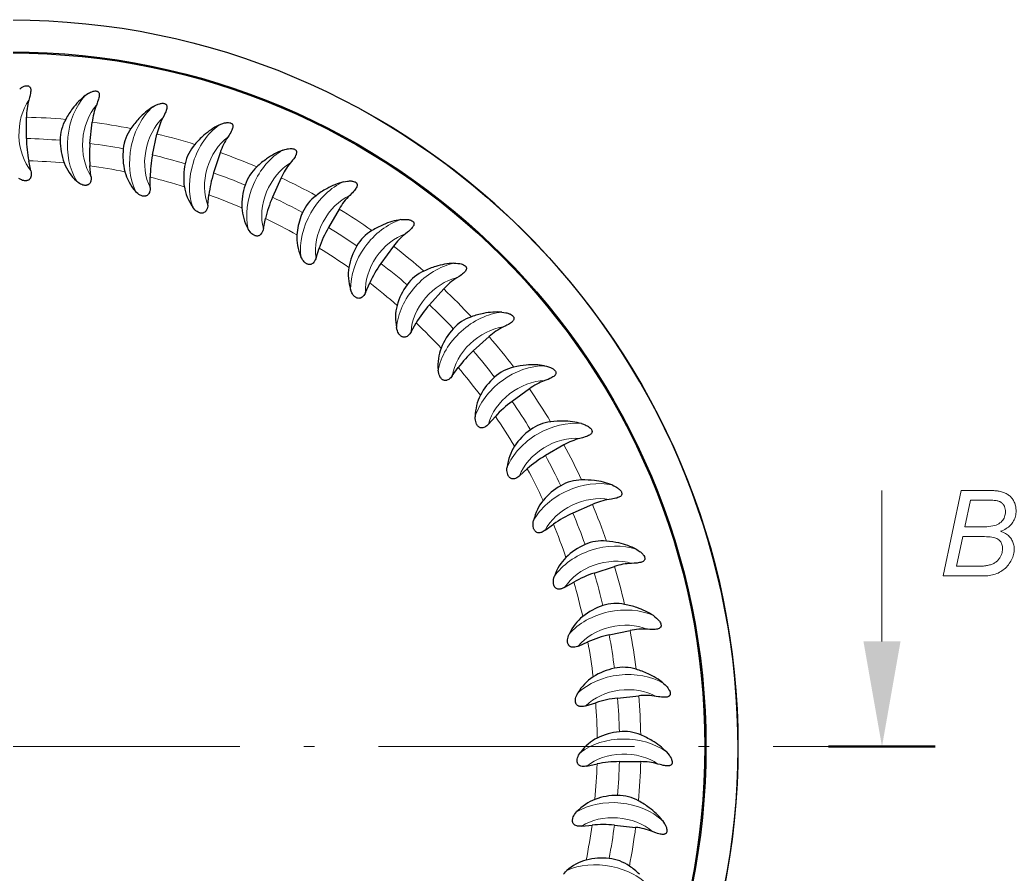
# Model space of a CAD drawing. Extents: x 0 to 297, y 0 to 543.
# Drawn here: x 154.74 to 201.42, y 502.88 to 542.91 of the extents above; entities that cross this region are included whole.
import ezdxf

# ---------------------------------------------------------------- set-up
doc = ezdxf.new("R2010")
doc.units = 0
doc.linetypes.add('DASHDOT', pattern=[18.5, 12, -3, 0.5, -3])

msp = doc.modelspace()

# ---------------------------------------------------------------- linework, layer by layer
at = {"color": 7, "lineweight": 30, "ltscale": 0.025008}
for p, q in [((155.045, 537.351), (155.045, 538.351)), ((160.954, 536.581), (161.161, 537.56)), ((164.124, 536.689), (163.815, 535.738)), ((182.354, 514.092), (183.332, 514.3)), ((182.747, 511.135), (183.742, 511.239)), ((182.599, 505.178), (183.594, 505.074))]:
    msp.add_line(p, q, dxfattribs=at)
at = {"color": 7, "lineweight": 30, "ltscale": 0.025007}
for p, q in [((158.02, 537.121), (158.124, 538.116)), ((166.979, 535.514), (166.573, 534.6)), ((169.696, 534.047), (169.196, 533.18)), ((172.245, 532.303), (171.657, 531.494)), ((174.597, 530.303), (173.928, 529.56)), ((176.728, 528.068), (175.984, 527.399)), ((178.613, 525.622), (177.804, 525.034)), ((180.232, 522.993), (179.366, 522.493)), ((181.568, 520.209), (180.654, 519.802)), ((181.653, 516.991), (182.605, 517.301)), ((182.829, 508.153), (183.83, 508.153))]:
    msp.add_line(p, q, dxfattribs=at)
at = {"color": 7, "lineweight": 30, "ltscale": 0.012059}
for p, q in [((155.254, 535.834), (155.155, 536.306)), ((158.068, 535.591), (158.019, 536.071)), ((160.842, 535.055), (160.844, 535.537)), ((168.618, 531.763), (168.769, 532.221)), ((170.934, 530.144), (171.132, 530.585)), ((174.997, 526.229), (175.282, 526.618)), ((176.699, 523.974), (177.023, 524.332)), ((178.157, 521.554), (178.516, 521.876)), ((179.353, 518.995), (179.744, 519.277)), ((180.914, 513.572), (181.355, 513.767)), ((181.261, 510.769), (181.72, 510.916)), ((181.313, 507.944), (181.785, 508.043))]:
    msp.add_line(p, q, dxfattribs=at)
at = {"color": 7, "lineweight": 30, "ltscale": 0.012057}
msp.add_line((163.545, 534.231), (163.596, 534.711), dxfattribs=at)
at = {"color": 7, "lineweight": 30, "ltscale": 0.012058}
for p, q in [((166.146, 533.13), (166.248, 533.601)), ((180.276, 516.325), (180.694, 516.564)), ((181.069, 505.129), (181.549, 505.178))]:
    msp.add_line(p, q, dxfattribs=at)
at = {"color": 7, "lineweight": 30, "ltscale": 0.01206}
msp.add_line((173.068, 528.293), (173.311, 528.71), dxfattribs=at)
at = {"color": 7, "lineweight": 13, "ltscale": 0.1769}
msp.add_line((195.138, 513.784), (195.138, 520.86), dxfattribs=at)
msp.add_line((195.138, 513.784), (195.138, 520.86), dxfattribs=at)
at = {"color": 7, "linetype": 'DASHDOT', "lineweight": 13}
msp.add_line((116.038, 508.86), (192.638, 508.86), dxfattribs=at)
msp.add_line((116.038, 508.86), (192.638, 508.86), dxfattribs=at)
at = {"color": 7, "lineweight": 50, "ltscale": 0.125}
msp.add_line((197.638, 508.86), (192.638, 508.86), dxfattribs=at)
msp.add_line((197.638, 508.86), (192.638, 508.86), dxfattribs=at)
at = {"color": 7, "lineweight": 30}
for points in [[(154.734, 539.685), (154.773, 539.712), (154.813, 539.738), (154.875, 539.772), (154.907, 539.787), (154.94, 539.801), (154.986, 539.816), (155.033, 539.825), (155.065, 539.828), (155.097, 539.827), (155.131, 539.82), (155.147, 539.814), (155.163, 539.806), (155.176, 539.797), (155.189, 539.786), (155.207, 539.765), (155.221, 539.74), (155.229, 539.72), (155.235, 539.7), (155.242, 539.659), (155.245, 539.617), (155.244, 539.575), (155.239, 539.518), (155.23, 539.462), (155.219, 539.406), (155.2, 539.323), (155.186, 539.267), (155.156, 539.157)], [(157.798, 539.368), (157.875, 539.424), (157.954, 539.475), (157.995, 539.498), (158.038, 539.519), (158.103, 539.547), (158.137, 539.559), (158.171, 539.568), (158.218, 539.578), (158.266, 539.583), (158.298, 539.582), (158.33, 539.578), (158.363, 539.567), (158.379, 539.56), (158.393, 539.551), (158.406, 539.54), (158.417, 539.528), (158.433, 539.504), (158.444, 539.478), (158.45, 539.458), (158.454, 539.438), (158.457, 539.396), (158.455, 539.354), (158.449, 539.312), (158.438, 539.256), (158.424, 539.202), (158.408, 539.147), (158.38, 539.066), (158.36, 539.012), (158.319, 538.905)], [(160.968, 538.839), (161.05, 538.887), (161.134, 538.929), (161.178, 538.947), (161.222, 538.964), (161.29, 538.985), (161.325, 538.993), (161.36, 539), (161.408, 539.004), (161.456, 539.004), (161.488, 539), (161.519, 538.992), (161.551, 538.979), (161.566, 538.969), (161.579, 538.959), (161.59, 538.947), (161.6, 538.934), (161.614, 538.909), (161.622, 538.882), (161.626, 538.861), (161.628, 538.84), (161.626, 538.798), (161.62, 538.756), (161.61, 538.715), (161.593, 538.661), (161.573, 538.608), (161.551, 538.555), (161.515, 538.478), (161.49, 538.427), (161.437, 538.325)], [(164.066, 537.982), (164.152, 538.021), (164.24, 538.054), (164.285, 538.068), (164.331, 538.08), (164.401, 538.093), (164.437, 538.098), (164.472, 538.1), (164.52, 538.1), (164.568, 538.095), (164.599, 538.088), (164.629, 538.077), (164.66, 538.06), (164.673, 538.049), (164.685, 538.037), (164.696, 538.024), (164.704, 538.01), (164.715, 537.983), (164.721, 537.956), (164.722, 537.935), (164.721, 537.914), (164.715, 537.872), (164.705, 537.831), (164.691, 537.791), (164.669, 537.74), (164.643, 537.689), (164.616, 537.639), (164.572, 537.565), (164.541, 537.517), (164.478, 537.421)], [(167.057, 536.806), (167.146, 536.835), (167.238, 536.859), (167.284, 536.868), (167.331, 536.875), (167.402, 536.881), (167.438, 536.882), (167.473, 536.881), (167.521, 536.876), (167.568, 536.865), (167.598, 536.855), (167.627, 536.841), (167.655, 536.821), (167.668, 536.809), (167.678, 536.796), (167.687, 536.781), (167.694, 536.767), (167.702, 536.739), (167.705, 536.711), (167.704, 536.69), (167.701, 536.669), (167.691, 536.628), (167.676, 536.589), (167.658, 536.551), (167.631, 536.502), (167.6, 536.454), (167.568, 536.407), (167.516, 536.338), (167.481, 536.293), (167.408, 536.205)], [(155.254, 535.834), (155.263, 535.782), (155.27, 535.725), (155.272, 535.664), (155.271, 535.633), (155.267, 535.604), (155.256, 535.553), (155.241, 535.513), (155.229, 535.491), (155.217, 535.472), (155.191, 535.443), (155.166, 535.422), (155.142, 535.406), (155.117, 535.394), (155.092, 535.385), (155.067, 535.379), (155.042, 535.375), (155.014, 535.372), (154.985, 535.372), (154.954, 535.375), (154.924, 535.379), (154.865, 535.393), (154.806, 535.414), (154.748, 535.441), (154.681, 535.479)], [(158.068, 535.591), (158.072, 535.538), (158.073, 535.48), (158.069, 535.42), (158.064, 535.389), (158.058, 535.36), (158.041, 535.311), (158.022, 535.273), (158.008, 535.252), (157.994, 535.235), (157.965, 535.208), (157.938, 535.19), (157.912, 535.176), (157.886, 535.167), (157.861, 535.161), (157.835, 535.157), (157.81, 535.156), (157.781, 535.156), (157.753, 535.159), (157.723, 535.165), (157.692, 535.172), (157.635, 535.193), (157.579, 535.219), (157.524, 535.252), (157.461, 535.298), (157.4, 535.351)], [(160.842, 535.055), (160.841, 535.001), (160.835, 534.944), (160.825, 534.884), (160.817, 534.854), (160.807, 534.826), (160.786, 534.779), (160.763, 534.743), (160.747, 534.724), (160.731, 534.708), (160.7, 534.684), (160.671, 534.669), (160.643, 534.659), (160.617, 534.652), (160.591, 534.649), (160.565, 534.648), (160.539, 534.649), (160.511, 534.652), (160.483, 534.658), (160.454, 534.667), (160.424, 534.678), (160.37, 534.704), (160.317, 534.736), (160.265, 534.775), (160.208, 534.826), (160.152, 534.886)], [(169.908, 535.323), (170, 535.343), (170.094, 535.357), (170.141, 535.361), (170.188, 535.363), (170.259, 535.362), (170.295, 535.359), (170.33, 535.354), (170.377, 535.344), (170.423, 535.329), (170.452, 535.316), (170.479, 535.299), (170.505, 535.276), (170.516, 535.262), (170.525, 535.248), (170.533, 535.233), (170.538, 535.218), (170.543, 535.19), (170.543, 535.161), (170.54, 535.14), (170.535, 535.12), (170.521, 535.081), (170.502, 535.043), (170.48, 535.007), (170.447, 534.961), (170.412, 534.916), (170.375, 534.873), (170.316, 534.81), (170.277, 534.769), (170.195, 534.689)], [(163.545, 534.231), (163.537, 534.178), (163.526, 534.122), (163.51, 534.064), (163.499, 534.035), (163.486, 534.007), (163.46, 533.963), (163.433, 533.93), (163.415, 533.912), (163.398, 533.898), (163.364, 533.878), (163.334, 533.866), (163.305, 533.858), (163.278, 533.855), (163.252, 533.854), (163.226, 533.855), (163.201, 533.859), (163.173, 533.866), (163.146, 533.875), (163.118, 533.886), (163.09, 533.9), (163.038, 533.932), (162.989, 533.969), (162.942, 534.013), (162.89, 534.071), (162.84, 534.135)], [(172.589, 533.551), (172.683, 533.561), (172.777, 533.565), (172.824, 533.564), (172.872, 533.562), (172.942, 533.553), (172.978, 533.546), (173.012, 533.538), (173.058, 533.523), (173.102, 533.503), (173.129, 533.486), (173.154, 533.467), (173.178, 533.441), (173.187, 533.427), (173.195, 533.411), (173.201, 533.396), (173.205, 533.38), (173.207, 533.351), (173.204, 533.323), (173.198, 533.303), (173.191, 533.283), (173.173, 533.245), (173.15, 533.21), (173.124, 533.176), (173.087, 533.134), (173.048, 533.094), (173.006, 533.054), (172.941, 532.998), (172.898, 532.961), (172.808, 532.89)], [(166.146, 533.13), (166.134, 533.078), (166.117, 533.023), (166.094, 532.967), (166.08, 532.939), (166.065, 532.914), (166.034, 532.872), (166.004, 532.842), (165.984, 532.826), (165.965, 532.814), (165.93, 532.797), (165.899, 532.788), (165.869, 532.784), (165.842, 532.783), (165.816, 532.785), (165.79, 532.789), (165.766, 532.796), (165.739, 532.805), (165.713, 532.817), (165.686, 532.832), (165.659, 532.848), (165.611, 532.885), (165.566, 532.928), (165.524, 532.976), (165.478, 533.039), (165.436, 533.108)], [(168.618, 531.763), (168.6, 531.712), (168.578, 531.66), (168.549, 531.606), (168.533, 531.58), (168.515, 531.556), (168.48, 531.518), (168.447, 531.491), (168.425, 531.478), (168.405, 531.468), (168.368, 531.455), (168.336, 531.449), (168.307, 531.448), (168.28, 531.45), (168.254, 531.454), (168.229, 531.461), (168.205, 531.47), (168.179, 531.483), (168.155, 531.497), (168.129, 531.514), (168.105, 531.533), (168.061, 531.575), (168.021, 531.622), (167.983, 531.675), (167.945, 531.742), (167.91, 531.815)], [(175.07, 531.508), (175.164, 531.508), (175.259, 531.502), (175.305, 531.497), (175.352, 531.489), (175.422, 531.473), (175.456, 531.463), (175.49, 531.451), (175.533, 531.431), (175.575, 531.407), (175.6, 531.387), (175.623, 531.365), (175.644, 531.337), (175.652, 531.322), (175.658, 531.306), (175.662, 531.29), (175.664, 531.273), (175.663, 531.245), (175.657, 531.217), (175.65, 531.198), (175.641, 531.179), (175.619, 531.143), (175.592, 531.11), (175.563, 531.079), (175.522, 531.041), (175.478, 531.005), (175.433, 530.971), (175.363, 530.921), (175.315, 530.889), (175.219, 530.827)], [(170.934, 530.144), (170.911, 530.096), (170.883, 530.046), (170.849, 529.996), (170.83, 529.972), (170.809, 529.95), (170.771, 529.916), (170.735, 529.892), (170.712, 529.881), (170.691, 529.873), (170.653, 529.864), (170.621, 529.862), (170.592, 529.864), (170.565, 529.869), (170.539, 529.876), (170.515, 529.885), (170.493, 529.897), (170.468, 529.912), (170.445, 529.928), (170.422, 529.948), (170.399, 529.97), (170.36, 530.016), (170.325, 530.067), (170.294, 530.123), (170.262, 530.194), (170.235, 530.271)], [(177.324, 529.217), (177.418, 529.207), (177.511, 529.191), (177.557, 529.181), (177.602, 529.168), (177.67, 529.145), (177.703, 529.131), (177.735, 529.116), (177.777, 529.092), (177.815, 529.063), (177.839, 529.041), (177.859, 529.017), (177.877, 528.987), (177.883, 528.971), (177.888, 528.954), (177.89, 528.938), (177.891, 528.922), (177.887, 528.893), (177.878, 528.866), (177.868, 528.847), (177.857, 528.83), (177.831, 528.797), (177.802, 528.767), (177.77, 528.739), (177.725, 528.705), (177.677, 528.674), (177.628, 528.644), (177.554, 528.603), (177.503, 528.576), (177.401, 528.524)], [(173.068, 528.293), (173.04, 528.248), (173.007, 528.201), (172.968, 528.155), (172.946, 528.133), (172.924, 528.113), (172.882, 528.083), (172.844, 528.063), (172.82, 528.054), (172.798, 528.049), (172.76, 528.044), (172.727, 528.045), (172.698, 528.05), (172.672, 528.057), (172.647, 528.067), (172.625, 528.079), (172.603, 528.093), (172.581, 528.11), (172.559, 528.129), (172.538, 528.152), (172.518, 528.176), (172.484, 528.225), (172.454, 528.28), (172.429, 528.339), (172.405, 528.413), (172.386, 528.492)], [(179.326, 526.702), (179.418, 526.683), (179.509, 526.658), (179.554, 526.643), (179.598, 526.625), (179.662, 526.595), (179.694, 526.578), (179.724, 526.559), (179.763, 526.531), (179.798, 526.498), (179.819, 526.474), (179.837, 526.448), (179.852, 526.416), (179.856, 526.399), (179.859, 526.383), (179.86, 526.366), (179.859, 526.35), (179.852, 526.322), (179.84, 526.296), (179.829, 526.278), (179.816, 526.262), (179.787, 526.232), (179.754, 526.205), (179.719, 526.181), (179.671, 526.152), (179.621, 526.126), (179.569, 526.102), (179.49, 526.068), (179.437, 526.047), (179.33, 526.006)], [(174.997, 526.229), (174.964, 526.187), (174.926, 526.143), (174.883, 526.101), (174.859, 526.082), (174.834, 526.064), (174.79, 526.039), (174.75, 526.024), (174.725, 526.017), (174.703, 526.014), (174.664, 526.013), (174.632, 526.018), (174.603, 526.025), (174.578, 526.036), (174.555, 526.048), (174.533, 526.063), (174.513, 526.079), (174.493, 526.098), (174.474, 526.119), (174.455, 526.144), (174.438, 526.169), (174.409, 526.223), (174.385, 526.28), (174.366, 526.341), (174.35, 526.417), (174.339, 526.498)], [(176.699, 523.974), (176.662, 523.936), (176.62, 523.897), (176.573, 523.859), (176.547, 523.843), (176.521, 523.828), (176.473, 523.807), (176.432, 523.796), (176.407, 523.792), (176.385, 523.791), (176.346, 523.795), (176.314, 523.802), (176.287, 523.813), (176.262, 523.826), (176.241, 523.841), (176.221, 523.857), (176.203, 523.875), (176.184, 523.897), (176.168, 523.92), (176.151, 523.946), (176.137, 523.974), (176.114, 524.03), (176.096, 524.089), (176.083, 524.152), (176.075, 524.229), (176.073, 524.311)], [(181.054, 523.993), (181.144, 523.964), (181.232, 523.929), (181.274, 523.909), (181.316, 523.888), (181.378, 523.851), (181.407, 523.831), (181.435, 523.809), (181.471, 523.776), (181.503, 523.741), (181.521, 523.714), (181.536, 523.686), (181.547, 523.653), (181.55, 523.636), (181.551, 523.619), (181.55, 523.602), (181.547, 523.586), (181.537, 523.559), (181.523, 523.535), (181.51, 523.518), (181.495, 523.503), (181.463, 523.476), (181.428, 523.453), (181.391, 523.433), (181.34, 523.409), (181.287, 523.389), (181.233, 523.37), (181.151, 523.345), (181.096, 523.329), (180.985, 523.3)], [(178.157, 521.554), (178.116, 521.52), (178.07, 521.485), (178.019, 521.453), (177.991, 521.439), (177.964, 521.427), (177.914, 521.412), (177.872, 521.405), (177.847, 521.404), (177.825, 521.405), (177.786, 521.412), (177.756, 521.423), (177.729, 521.437), (177.707, 521.452), (177.687, 521.469), (177.669, 521.488), (177.653, 521.508), (177.636, 521.531), (177.622, 521.556), (177.609, 521.583), (177.597, 521.612), (177.58, 521.67), (177.569, 521.731), (177.563, 521.795), (177.563, 521.873), (177.569, 521.954)], [(182.489, 521.117), (182.576, 521.079), (182.659, 521.036), (182.7, 521.011), (182.74, 520.985), (182.797, 520.943), (182.824, 520.919), (182.849, 520.894), (182.881, 520.859), (182.909, 520.82), (182.925, 520.792), (182.937, 520.762), (182.944, 520.728), (182.946, 520.711), (182.945, 520.694), (182.942, 520.677), (182.937, 520.662), (182.925, 520.636), (182.908, 520.613), (182.893, 520.598), (182.877, 520.584), (182.842, 520.561), (182.805, 520.542), (182.766, 520.525), (182.713, 520.507), (182.658, 520.492), (182.602, 520.479), (182.518, 520.462), (182.462, 520.453), (182.349, 520.435)], [(179.353, 518.995), (179.309, 518.965), (179.26, 518.935), (179.205, 518.909), (179.177, 518.898), (179.148, 518.889), (179.097, 518.878), (179.054, 518.876), (179.029, 518.878), (179.007, 518.881), (178.97, 518.893), (178.941, 518.907), (178.916, 518.923), (178.895, 518.941), (178.877, 518.96), (178.861, 518.98), (178.847, 519.001), (178.833, 519.026), (178.822, 519.052), (178.811, 519.081), (178.803, 519.111), (178.792, 519.171), (178.787, 519.233), (178.788, 519.297), (178.796, 519.374), (178.811, 519.454)], [(183.617, 518.108), (183.698, 518.061), (183.777, 518.008), (183.815, 517.98), (183.851, 517.95), (183.904, 517.902), (183.928, 517.876), (183.951, 517.848), (183.979, 517.809), (184.003, 517.768), (184.016, 517.738), (184.024, 517.707), (184.028, 517.673), (184.028, 517.655), (184.025, 517.639), (184.021, 517.623), (184.014, 517.607), (183.999, 517.583), (183.98, 517.562), (183.964, 517.549), (183.946, 517.537), (183.909, 517.517), (183.87, 517.502), (183.83, 517.49), (183.775, 517.478), (183.719, 517.468), (183.662, 517.461), (183.577, 517.453), (183.52, 517.45), (183.405, 517.444)], [(180.276, 516.325), (180.229, 516.299), (180.176, 516.275), (180.12, 516.255), (180.09, 516.246), (180.06, 516.24), (180.009, 516.235), (179.966, 516.238), (179.941, 516.242), (179.92, 516.248), (179.884, 516.263), (179.856, 516.28), (179.833, 516.299), (179.814, 516.319), (179.798, 516.339), (179.785, 516.361), (179.773, 516.384), (179.762, 516.41), (179.753, 516.437), (179.746, 516.467), (179.74, 516.498), (179.736, 516.558), (179.737, 516.62), (179.745, 516.684), (179.761, 516.76), (179.784, 516.838)], [(184.423, 514.996), (184.499, 514.941), (184.572, 514.881), (184.607, 514.849), (184.64, 514.815), (184.687, 514.762), (184.708, 514.733), (184.729, 514.704), (184.752, 514.662), (184.772, 514.618), (184.781, 514.587), (184.786, 514.556), (184.787, 514.521), (184.784, 514.504), (184.78, 514.487), (184.774, 514.472), (184.766, 514.458), (184.748, 514.435), (184.727, 514.416), (184.71, 514.405), (184.691, 514.395), (184.652, 514.379), (184.612, 514.368), (184.57, 514.36), (184.514, 514.353), (184.458, 514.35), (184.4, 514.349), (184.315, 514.35), (184.258, 514.352), (184.143, 514.359)], [(180.914, 513.572), (180.864, 513.552), (180.81, 513.534), (180.751, 513.519), (180.721, 513.514), (180.691, 513.511), (180.639, 513.512), (180.597, 513.518), (180.573, 513.525), (180.552, 513.533), (180.518, 513.552), (180.492, 513.572), (180.471, 513.593), (180.454, 513.615), (180.441, 513.637), (180.429, 513.66), (180.42, 513.684), (180.412, 513.711), (180.406, 513.739), (180.402, 513.77), (180.4, 513.801), (180.401, 513.861), (180.409, 513.923), (180.424, 513.985), (180.447, 514.059), (180.479, 514.134)], [(184.899, 511.818), (184.97, 511.755), (185.036, 511.688), (185.067, 511.652), (185.096, 511.615), (185.137, 511.557), (185.156, 511.526), (185.173, 511.495), (185.192, 511.451), (185.207, 511.405), (185.213, 511.374), (185.215, 511.342), (185.212, 511.307), (185.208, 511.29), (185.202, 511.275), (185.194, 511.26), (185.184, 511.246), (185.165, 511.226), (185.142, 511.209), (185.123, 511.199), (185.104, 511.191), (185.063, 511.18), (185.021, 511.173), (184.979, 511.17), (184.923, 511.169), (184.867, 511.171), (184.809, 511.176), (184.725, 511.186), (184.668, 511.195), (184.555, 511.213)], [(181.261, 510.769), (181.21, 510.754), (181.154, 510.741), (181.094, 510.733), (181.063, 510.731), (181.033, 510.731), (180.982, 510.737), (180.94, 510.748), (180.917, 510.757), (180.897, 510.768), (180.865, 510.79), (180.841, 510.812), (180.823, 510.836), (180.808, 510.859), (180.797, 510.882), (180.788, 510.907), (180.781, 510.931), (180.776, 510.959), (180.773, 510.987), (180.772, 511.018), (180.773, 511.049), (180.781, 511.109), (180.796, 511.17), (180.816, 511.231), (180.848, 511.302), (180.887, 511.373)], [(181.313, 507.944), (181.26, 507.935), (181.203, 507.928), (181.143, 507.926), (181.112, 507.927), (181.082, 507.931), (181.032, 507.942), (180.992, 507.957), (180.969, 507.969), (180.951, 507.981), (180.921, 508.007), (180.9, 508.031), (180.884, 508.056), (180.872, 508.081), (180.864, 508.106), (180.857, 508.131), (180.853, 508.156), (180.851, 508.184), (180.851, 508.213), (180.853, 508.243), (180.857, 508.274), (180.872, 508.333), (180.892, 508.392), (180.919, 508.45), (180.958, 508.517), (181.004, 508.584)], [(185.041, 508.607), (185.105, 508.538), (185.163, 508.464), (185.191, 508.425), (185.216, 508.385), (185.251, 508.323), (185.266, 508.291), (185.279, 508.257), (185.294, 508.212), (185.304, 508.165), (185.307, 508.133), (185.305, 508.101), (185.298, 508.067), (185.293, 508.05), (185.285, 508.035), (185.276, 508.021), (185.265, 508.009), (185.243, 507.991), (185.218, 507.977), (185.199, 507.969), (185.179, 507.963), (185.137, 507.956), (185.095, 507.953), (185.053, 507.954), (184.997, 507.959), (184.941, 507.968), (184.885, 507.978), (184.801, 507.997), (184.746, 508.012), (184.635, 508.042)], [(181.069, 505.129), (181.016, 505.126), (180.959, 505.125), (180.898, 505.129), (180.868, 505.134), (180.838, 505.14), (180.79, 505.157), (180.751, 505.176), (180.73, 505.19), (180.713, 505.204), (180.686, 505.233), (180.668, 505.259), (180.655, 505.286), (180.646, 505.312), (180.639, 505.337), (180.636, 505.363), (180.634, 505.388), (180.635, 505.417), (180.638, 505.445), (180.643, 505.475), (180.651, 505.505), (180.671, 505.562), (180.698, 505.618), (180.731, 505.674), (180.776, 505.737), (180.829, 505.798)], [(184.847, 505.399), (184.902, 505.323), (184.953, 505.244), (184.976, 505.202), (184.997, 505.16), (185.025, 505.095), (185.037, 505.061), (185.047, 505.026), (185.057, 504.979), (185.062, 504.932), (185.061, 504.9), (185.056, 504.868), (185.046, 504.835), (185.038, 504.819), (185.029, 504.805), (185.019, 504.792), (185.007, 504.781), (184.983, 504.765), (184.957, 504.754), (184.937, 504.748), (184.916, 504.744), (184.874, 504.741), (184.832, 504.743), (184.79, 504.749), (184.735, 504.76), (184.68, 504.774), (184.625, 504.79), (184.544, 504.818), (184.491, 504.838), (184.384, 504.879)], [(180.215, 502.881), (180.253, 502.932), (180.305, 502.99), (180.364, 503.046)]]:
    msp.add_lwpolyline(points, dxfattribs=at)
at = {"color": 7, "lineweight": 13}
for points in [[(198.006, 516.86), (198.844, 520.86), (200.082, 520.86), (200.148, 520.859), (200.211, 520.859), (200.27, 520.857), (200.325, 520.855), (200.377, 520.853), (200.426, 520.85), (200.471, 520.846), (200.512, 520.842), (200.55, 520.838), (200.584, 520.832), (200.637, 520.822), (200.688, 520.811), (200.737, 520.798), (200.785, 520.784), (200.831, 520.769), (200.875, 520.752), (200.918, 520.733), (200.959, 520.714), (200.998, 520.693), (201.036, 520.67), (201.072, 520.646), (201.106, 520.62), (201.139, 520.593), (201.17, 520.564), (201.199, 520.533), (201.227, 520.5), (201.253, 520.466), (201.277, 520.43), (201.3, 520.393), (201.321, 520.353), (201.34, 520.313), (201.358, 520.272), (201.373, 520.229), (201.386, 520.186), (201.397, 520.142), (201.406, 520.098), (201.413, 520.052), (201.418, 520.006), (201.421, 519.958), (201.422, 519.91), (201.42, 519.845), (201.415, 519.781), (201.406, 519.719), (201.393, 519.659), (201.377, 519.6), (201.357, 519.542), (201.333, 519.487), (201.306, 519.432), (201.275, 519.38), (201.241, 519.329), (201.202, 519.28), (201.16, 519.233), (201.115, 519.189), (201.065, 519.147), (201.011, 519.108), (200.954, 519.071), (200.892, 519.036), (200.827, 519.004), (200.758, 518.974), (200.685, 518.947), (200.749, 518.925), (200.809, 518.9), (200.866, 518.873), (200.919, 518.845), (200.969, 518.814), (201.016, 518.78), (201.06, 518.745), (201.1, 518.708), (201.137, 518.668), (201.171, 518.626), (201.202, 518.583), (201.229, 518.538), (201.253, 518.491), (201.274, 518.443), (201.292, 518.394), (201.306, 518.343), (201.318, 518.291), (201.326, 518.237), (201.33, 518.182), (201.332, 518.126), (201.33, 518.06), (201.325, 517.995), (201.315, 517.93), (201.302, 517.866), (201.285, 517.802), (201.264, 517.739), (201.239, 517.677), (201.211, 517.615), (201.178, 517.553), (201.142, 517.493), (201.103, 517.433), (201.062, 517.377), (201.018, 517.323), (200.971, 517.272), (200.922, 517.224), (200.871, 517.179), (200.817, 517.136), (200.76, 517.096), (200.702, 517.059), (200.64, 517.025), (200.577, 516.993), (200.513, 516.965), (200.446, 516.94), (200.379, 516.919), (200.31, 516.901), (200.239, 516.886), (200.168, 516.874), (200.094, 516.866), (200.02, 516.861), (199.943, 516.86)], [(198.006, 516.86), (198.844, 520.86), (200.082, 520.86), (200.148, 520.859), (200.211, 520.859), (200.27, 520.857), (200.325, 520.855), (200.377, 520.853), (200.426, 520.85), (200.471, 520.846), (200.512, 520.842), (200.55, 520.838), (200.584, 520.832), (200.637, 520.822), (200.688, 520.811), (200.737, 520.798), (200.785, 520.784), (200.831, 520.769), (200.875, 520.752), (200.918, 520.733), (200.959, 520.714), (200.998, 520.693), (201.036, 520.67), (201.072, 520.646), (201.106, 520.62), (201.139, 520.593), (201.17, 520.564), (201.199, 520.533), (201.227, 520.5), (201.253, 520.466), (201.277, 520.43), (201.3, 520.393), (201.321, 520.353), (201.34, 520.313), (201.358, 520.272), (201.373, 520.229), (201.386, 520.186), (201.397, 520.142), (201.406, 520.098), (201.413, 520.052), (201.418, 520.006), (201.421, 519.958), (201.422, 519.91), (201.42, 519.845), (201.415, 519.781), (201.406, 519.719), (201.393, 519.659), (201.377, 519.6), (201.357, 519.542), (201.333, 519.487), (201.306, 519.432), (201.275, 519.38), (201.241, 519.329), (201.202, 519.28), (201.16, 519.233), (201.115, 519.189), (201.065, 519.147), (201.011, 519.108), (200.954, 519.071), (200.892, 519.036), (200.827, 519.004), (200.758, 518.974), (200.685, 518.947), (200.749, 518.925), (200.809, 518.9), (200.866, 518.873), (200.919, 518.845), (200.969, 518.814), (201.016, 518.78), (201.06, 518.745), (201.1, 518.708), (201.137, 518.668), (201.171, 518.626), (201.202, 518.583), (201.229, 518.538), (201.253, 518.491), (201.274, 518.443), (201.292, 518.394), (201.306, 518.343), (201.318, 518.291), (201.326, 518.237), (201.33, 518.182), (201.332, 518.126), (201.33, 518.06), (201.325, 517.995), (201.315, 517.93), (201.302, 517.866), (201.285, 517.802), (201.264, 517.739), (201.239, 517.677), (201.211, 517.615), (201.178, 517.553), (201.142, 517.493), (201.103, 517.433), (201.062, 517.377), (201.018, 517.323), (200.971, 517.272), (200.922, 517.224), (200.871, 517.179), (200.817, 517.136), (200.76, 517.096), (200.702, 517.059), (200.64, 517.025), (200.577, 516.993), (200.513, 516.965), (200.446, 516.94), (200.379, 516.919), (200.31, 516.901), (200.239, 516.886), (200.168, 516.874), (200.094, 516.866), (200.02, 516.861), (199.943, 516.86)], [(199.021, 519.152), (199.831, 519.152), (199.944, 519.153), (200.051, 519.159), (200.151, 519.168), (200.244, 519.181), (200.331, 519.198), (200.411, 519.218), (200.485, 519.242), (200.553, 519.27), (200.613, 519.302), (200.668, 519.337), (200.716, 519.376), (200.76, 519.418), (200.798, 519.464), (200.831, 519.513), (200.859, 519.565), (200.882, 519.621), (200.9, 519.68), (200.913, 519.742), (200.92, 519.808), (200.923, 519.877), (200.922, 519.911), (200.92, 519.943), (200.916, 519.975), (200.91, 520.005), (200.903, 520.035), (200.894, 520.064), (200.884, 520.091), (200.872, 520.118), (200.859, 520.144), (200.844, 520.169), (200.827, 520.193), (200.81, 520.216), (200.791, 520.237), (200.772, 520.257), (200.751, 520.275), (200.73, 520.293), (200.707, 520.308), (200.683, 520.323), (200.658, 520.336), (200.632, 520.348), (200.603, 520.359), (200.57, 520.368), (200.532, 520.377), (200.489, 520.384), (200.442, 520.39), (200.389, 520.395), (200.333, 520.399), (200.271, 520.402), (200.205, 520.403), (200.134, 520.404), (199.283, 520.404)], [(199.021, 519.152), (199.831, 519.152), (199.944, 519.153), (200.051, 519.159), (200.151, 519.168), (200.244, 519.181), (200.331, 519.198), (200.411, 519.218), (200.485, 519.242), (200.553, 519.27), (200.613, 519.302), (200.668, 519.337), (200.716, 519.376), (200.76, 519.418), (200.798, 519.464), (200.831, 519.513), (200.859, 519.565), (200.882, 519.621), (200.9, 519.68), (200.913, 519.742), (200.92, 519.808), (200.923, 519.877), (200.922, 519.911), (200.92, 519.943), (200.916, 519.975), (200.91, 520.005), (200.903, 520.035), (200.894, 520.064), (200.884, 520.091), (200.872, 520.118), (200.859, 520.144), (200.844, 520.169), (200.827, 520.193), (200.81, 520.216), (200.791, 520.237), (200.772, 520.257), (200.751, 520.275), (200.73, 520.293), (200.707, 520.308), (200.683, 520.323), (200.658, 520.336), (200.632, 520.348), (200.603, 520.359), (200.57, 520.368), (200.532, 520.377), (200.489, 520.384), (200.442, 520.39), (200.389, 520.395), (200.333, 520.399), (200.271, 520.402), (200.205, 520.403), (200.134, 520.404), (199.283, 520.404)], [(198.636, 517.313), (199.548, 517.313), (199.618, 517.313), (199.683, 517.314), (199.744, 517.315), (199.8, 517.316), (199.851, 517.319), (199.898, 517.321), (199.939, 517.325), (199.976, 517.328), (200.009, 517.332), (200.036, 517.337), (200.086, 517.346), (200.134, 517.357), (200.18, 517.369), (200.224, 517.382), (200.266, 517.396), (200.306, 517.412), (200.345, 517.428), (200.381, 517.446), (200.415, 517.465), (200.448, 517.486), (200.479, 517.508), (200.509, 517.531), (200.537, 517.555), (200.564, 517.581), (200.589, 517.608), (200.613, 517.636), (200.636, 517.666), (200.658, 517.697), (200.678, 517.729), (200.696, 517.763), (200.713, 517.797), (200.729, 517.832), (200.742, 517.867), (200.754, 517.903), (200.764, 517.939), (200.772, 517.975), (200.778, 518.011), (200.783, 518.048), (200.785, 518.085), (200.786, 518.123), (200.785, 518.178), (200.779, 518.23), (200.771, 518.279), (200.758, 518.326), (200.742, 518.37), (200.723, 518.412), (200.7, 518.45), (200.674, 518.486), (200.644, 518.519), (200.61, 518.55), (200.572, 518.578), (200.527, 518.602), (200.476, 518.624), (200.419, 518.643), (200.355, 518.659), (200.285, 518.673), (200.208, 518.683), (200.125, 518.69), (200.036, 518.694), (199.941, 518.696), (198.926, 518.696)], [(198.636, 517.313), (199.548, 517.313), (199.618, 517.313), (199.683, 517.314), (199.744, 517.315), (199.8, 517.316), (199.851, 517.319), (199.898, 517.321), (199.939, 517.325), (199.976, 517.328), (200.009, 517.332), (200.036, 517.337), (200.086, 517.346), (200.134, 517.357), (200.18, 517.369), (200.224, 517.382), (200.266, 517.396), (200.306, 517.412), (200.345, 517.428), (200.381, 517.446), (200.415, 517.465), (200.448, 517.486), (200.479, 517.508), (200.509, 517.531), (200.537, 517.555), (200.564, 517.581), (200.589, 517.608), (200.613, 517.636), (200.636, 517.666), (200.658, 517.697), (200.678, 517.729), (200.696, 517.763), (200.713, 517.797), (200.729, 517.832), (200.742, 517.867), (200.754, 517.903), (200.764, 517.939), (200.772, 517.975), (200.778, 518.011), (200.783, 518.048), (200.785, 518.085), (200.786, 518.123), (200.785, 518.178), (200.779, 518.23), (200.771, 518.279), (200.758, 518.326), (200.742, 518.37), (200.723, 518.412), (200.7, 518.45), (200.674, 518.486), (200.644, 518.519), (200.61, 518.55), (200.572, 518.578), (200.527, 518.602), (200.476, 518.624), (200.419, 518.643), (200.355, 518.659), (200.285, 518.673), (200.208, 518.683), (200.125, 518.69), (200.036, 518.694), (199.941, 518.696), (198.926, 518.696)]]:
    msp.add_lwpolyline(points, close=True, dxfattribs=at)
at = {"color": 7, "lineweight": 30}
for radius in [34.05, 32.55, 32.5]:
    msp.add_circle((154.338, 508.86), radius, dxfattribs=at)
for centre, radius, start, end in [((159.785, 536.861), 3.199, 128.3905, 143.7759), ((154.338, 508.86), 34.05, 241.3521, 61.3521), ((158.016, 538.353), 2.971, 164.3014, 180.0314), ((160.748, 536.127), 4.41, 143.4768, 151.2318), ((161.079, 537.807), 2.971, 158.3014, 174.0314), ((162.682, 536.139), 3.199, 122.3905, 137.776), ((163.563, 535.308), 4.41, 137.4768, 145.2318), ((164.068, 536.944), 2.971, 152.3014, 168.0314), ((158.633, 537.264), 2.009, 150.6184, 179.8904), ((161.578, 536.66), 2.009, 144.6154, 173.8904), ((165.487, 535.117), 3.199, 116.3905, 131.7759), ((160.093, 537.353), 5.048, 180.0209, 191.9634), ((166.277, 534.199), 4.41, 131.4768, 139.2318), ((166.95, 535.773), 2.971, 146.3014, 162.0314), ((159.694, 537.259), 3.069, 179.8363, 200.0478), ((163.04, 536.595), 5.048, 174.0209, 185.9634), ((162.633, 536.544), 3.069, 173.8363, 194.0478), ((164.444, 535.75), 2.009, 138.6154, 167.8904), ((165.891, 535.534), 5.048, 168.0209, 179.9634), ((168.171, 533.808), 3.199, 110.3905, 125.776), ((165.481, 535.525), 3.069, 167.8363, 188.0478), ((167.2, 534.547), 2.009, 132.6154, 161.8904), ((168.86, 532.812), 4.41, 125.4768, 133.2318), ((169.694, 534.307), 2.971, 140.3014, 156.0314), ((161.832, 536.394), 2.257, 195.2969, 221.9174), ((168.616, 534.18), 5.048, 162.0209, 173.9634), ((168.208, 534.214), 3.069, 161.8363, 182.0478), ((170.703, 532.225), 3.199, 104.3905, 119.7759), ((171.185, 532.549), 5.048, 156.0209, 167.9634), ((169.814, 533.062), 2.009, 126.6154, 155.8904), ((171.284, 531.163), 4.41, 119.4768, 127.2318), ((172.27, 532.562), 2.971, 134.3014, 150.0314), ((170.738, 532.634), 3.025, 159.5413, 176.1547), ((170.931, 532.574), 3.227, 156.0904, 159.7407), ((173.568, 530.658), 5.048, 150.0209, 161.9634), ((173.523, 529.269), 4.41, 113.4768, 121.2318), ((173.056, 530.387), 3.199, 98.3905, 113.7759), ((172.259, 531.311), 2.009, 120.6154, 149.8904), ((174.65, 530.558), 2.971, 128.3014, 144.0314), ((173.176, 530.776), 3.069, 149.8363, 170.0478), ((175.742, 528.529), 5.048, 144.0209, 155.9634), ((175.551, 527.152), 4.41, 107.4768, 115.2318), ((175.203, 528.312), 3.199, 92.3905, 107.776), ((174.508, 529.315), 2.009, 114.6154, 143.8904), ((176.806, 528.316), 2.971, 122.3014, 138.0314), ((175.363, 528.688), 3.069, 143.8407, 164.0573), ((174.595, 528.958), 2.257, 165.2969, 191.9174), ((177.68, 526.183), 5.048, 138.0209, 149.9634), ((176.536, 527.095), 2.009, 108.6154, 137.8904), ((177.347, 524.835), 4.41, 101.4768, 109.2318), ((177.122, 526.025), 3.199, 86.3905, 101.776), ((178.717, 525.861), 2.971, 116.3014, 132.0314), ((177.321, 526.381), 3.069, 137.8363, 158.0478), ((179.363, 523.649), 5.048, 132.0209, 143.9634), ((178.32, 524.675), 2.009, 102.6154, 131.8904), ((178.891, 522.342), 4.41, 95.4768, 103.2318), ((178.792, 523.549), 3.199, 80.3905, 95.776), ((179.027, 523.883), 3.069, 131.8363, 152.0478), ((180.361, 523.22), 2.971, 110.3014, 126.0314), ((180.772, 520.952), 5.048, 126.0209, 137.9634), ((179.842, 522.081), 2.009, 96.6154, 125.8904), ((180.166, 519.702), 4.41, 89.4768, 97.2318), ((180.193, 520.912), 3.199, 74.3905, 89.776), ((180.462, 521.22), 3.069, 125.8363, 146.0478), ((181.719, 520.421), 2.971, 104.3014, 120.0314), ((181.891, 518.122), 5.048, 120.0209, 131.9634), ((181.611, 518.421), 3.069, 119.8363, 140.0478), ((181.084, 519.343), 2.009, 90.6154, 119.8904), ((181.157, 516.943), 4.41, 83.4768, 91.2318), ((181.312, 518.144), 3.199, 68.3905, 83.776), ((182.778, 517.495), 2.971, 98.3014, 114.0314), ((182.709, 515.192), 5.048, 114.0209, 125.9634), ((182.461, 515.518), 3.069, 113.8363, 134.0478), ((182.034, 516.49), 2.009, 84.6154, 113.8904), ((181.855, 514.095), 4.41, 77.4768, 85.2318), ((182.134, 515.273), 3.199, 62.3905, 77.776), ((183.524, 514.475), 2.971, 92.3014, 108.0314), ((183.215, 512.191), 5.048, 108.0209, 119.9634), ((183.003, 512.542), 3.069, 107.8363, 128.0478), ((182.679, 513.553), 2.009, 78.6154, 107.8904), ((182.252, 511.19), 4.41, 71.4768, 79.2318), ((182.652, 512.333), 3.199, 56.3905, 71.776), ((183.405, 509.155), 5.048, 102.0209, 113.9634), ((183.952, 511.394), 2.971, 86.3014, 102.0314), ((183.231, 509.526), 3.069, 101.8363, 122.0478), ((183.015, 510.565), 2.009, 72.6152, 101.8906), ((182.343, 508.259), 4.41, 65.4768, 73.2318), ((182.86, 509.354), 3.199, 50.3905, 65.776), ((182.84, 510.241), 2.257, 123.2969, 149.9174), ((184.054, 508.285), 2.971, 80.3014, 96.0314), ((183.277, 506.115), 5.048, 96.0209, 107.9634), ((183.142, 506.502), 3.069, 95.8363, 116.0478), ((183.036, 507.558), 2.009, 66.6157, 95.89), ((182.126, 505.336), 4.41, 59.4768, 67.2318), ((182.756, 506.37), 3.199, 44.3905, 59.776), ((182.831, 503.105), 5.048, 90.0209, 101.9634), ((183.831, 505.182), 2.971, 74.3014, 90.0314), ((182.738, 503.504), 3.069, 89.8363, 110.0478), ((182.743, 504.565), 2.009, 60.6184, 89.8904), ((181.606, 502.45), 4.41, 53.4768, 61.2318), ((182.34, 503.413), 3.199, 38.3905, 53.776), ((182.074, 500.158), 5.048, 84.0209, 95.9634), ((183.285, 502.119), 2.971, 68.3014, 84.0314), ((181.872, 501.366), 2.257, 105.2969, 131.9174), ((182.022, 500.565), 3.069, 83.8363, 104.0478), ((182.138, 501.62), 2.009, 54.6154, 83.8904), ((180.787, 499.635), 4.41, 47.4768, 55.2318)]:
    msp.add_arc(centre, radius, start, end, dxfattribs=at)
at = {"color": 7, "lineweight": 13}
for radius, start, end in [(29.5, 85.0533, 88.6265), (29.5, 79.0533, 82.6265), (28.5, 85.3994, 88.5783), (29.5, 73.0533, 76.6265), (28.5, 79.3994, 82.5783), (28.5, 73.3994, 76.5783), (29.5, 67.0533, 70.6265), (27.459, 84.8335, 88.2956), (27.459, 78.8335, 82.2956), (27.459, 72.8335, 76.2956), (28.5, 67.3994, 70.5783), (29.5, 61.0533, 64.6265), (27.459, 66.8335, 70.2956), (28.5, 61.3994, 64.5783), (29.5, 55.0533, 58.6265), (27.459, 60.8335, 64.2956), (28.5, 55.3994, 58.5783), (27.459, 54.8335, 58.2956), (29.5, 49.0533, 52.6265), (28.5, 49.3994, 52.5783), (27.459, 48.8335, 52.2956), (29.5, 43.0533, 46.6265), (28.5, 43.3993, 46.5783), (27.459, 42.8335, 46.2956), (29.5, 37.0533, 40.6265), (28.5, 37.3993, 40.5783), (27.459, 36.8335, 40.2956), (29.5, 31.0533, 34.6265), (28.5, 31.3994, 34.5783), (27.459, 30.8335, 34.2956), (29.5, 25.0533, 28.6265), (28.5, 25.3993, 28.5783), (27.459, 24.8335, 28.2956), (29.5, 19.0533, 22.6265), (28.5, 19.3993, 22.5783), (27.459, 18.8335, 22.2956), (29.5, 13.0533, 16.6265), (28.5, 13.3993, 16.5783), (27.459, 12.8335, 16.2956), (28.5, 7.3993, 10.5783), (29.5, 7.0533, 10.6265), (27.459, 6.8335, 10.2956), (29.5, 1.0533, 4.6265), (27.459, 0.8335, 4.2956), (28.5, 1.3993, 4.5783), (27.459, 354.8335, 358.2956), (28.5, 355.3993, 358.5783), (29.5, 355.0533, 358.6265), (27.459, 348.8335, 352.2956), (28.5, 349.3994, 352.5783), (29.5, 349.0533, 352.6265)]:
    msp.add_arc((154.338, 508.86), radius, start, end, dxfattribs=at)
for centre, major_axis, start_param, end_param in [((158.935, 537.235), (0.29, 2.755), 0.762463, 2.395453), ((156.297, 537.56), (0, 2.27), 0.790433, 2.434203), ((159.286, 537.198), (0.237, 2.258), 0.790433, 2.434203), ((161.875, 536.599), (0.576, 2.709), 0.762463, 2.395453), ((162.221, 536.525), (0.472, 2.22), 0.790433, 2.434203), ((164.734, 535.659), (0.856, 2.634), 0.762463, 2.395453), ((165.07, 535.55), (0.701, 2.159), 0.790433, 2.434203), ((167.478, 534.426), (1.127, 2.531), 0.762463, 2.395453), ((167.801, 534.282), (0.923, 2.074), 0.790433, 2.434203), ((170.078, 532.912), (1.385, 2.399), 0.762463, 2.395453), ((170.384, 532.735), (1.135, 1.966), 0.790433, 2.434203), ((172.506, 531.135), (1.628, 2.241), 0.762463, 2.395453), ((172.792, 530.927), (1.334, 1.836), 0.790433, 2.434203), ((174.735, 529.114), (1.853, 2.059), 0.762463, 2.395453), ((174.998, 528.877), (1.519, 1.687), 0.790433, 2.434203), ((176.74, 526.871), (2.059, 1.853), 0.762463, 2.395453), ((176.977, 526.608), (1.687, 1.519), 0.790433, 2.434203), ((178.5, 524.431), (2.241, 1.628), 0.762463, 2.395453), ((178.708, 524.145), (1.836, 1.334), 0.790433, 2.434203), ((179.996, 521.82), (2.399, 1.385), 0.762463, 2.395453), ((180.172, 521.513), (1.966, 1.135), 0.790433, 2.434203), ((181.21, 519.067), (2.531, 1.127), 0.762463, 2.395453), ((181.354, 518.744), (2.074, 0.923), 0.790433, 2.434203), ((182.13, 516.202), (2.634, 0.856), 0.762463, 2.395453), ((182.239, 515.866), (2.159, 0.701), 0.790433, 2.434203), ((182.745, 513.257), (2.709, 0.576), 0.762463, 2.395453), ((182.818, 512.911), (2.22, 0.472), 0.790433, 2.434203), ((183.049, 510.263), (2.755, 0.29), 0.762463, 2.395453), ((183.086, 509.912), (2.258, 0.237), 0.790433, 2.434203), ((183.038, 507.255), (2.77, 0), 0.762463, 2.395453), ((183.038, 506.901), (2.27, 0), 0.790433, 2.434203), ((182.713, 504.263), (2.755, -0.29), 0.762463, 2.395453), ((182.676, 503.912), (2.258, -0.237), 0.790433, 2.434203), ((182.077, 501.323), (2.709, -0.576), 0.762463, 2.395453)]:
    msp.add_ellipse(centre, major_axis=major_axis, ratio=0.707107, start_param=start_param, end_param=end_param, dxfattribs=at)
at = {"color": 7, "lineweight": 30}
for centre, major_axis in [((160.737, 537.055), (4.035, 0.373)), ((166.459, 535.108), (4.024, -0.474)), ((169.136, 533.698), (3.952, -0.892)), ((171.651, 532.015), (3.838, -1.301)), ((173.977, 530.078), (3.681, -1.695)), ((177.959, 525.531), (3.248, -2.423)), ((179.573, 522.971), (2.977, -2.749)), ((180.909, 520.256), (2.673, -3.045)), ((181.955, 517.416), (2.34, -3.308)), ((182.698, 514.482), (1.982, -3.534)), ((183.131, 511.487), (1.601, -3.722)), ((183.048, 505.443), (0.792, -3.974)), ((182.533, 502.461), (0.373, -4.035))]:
    msp.add_ellipse(centre, major_axis=major_axis, ratio=0.66947, start_param=3.320581, end_param=3.679484, dxfattribs=at)
at = {"color": 7, "lineweight": 13}
msp.add_solid([(194.27, 513.784), (195.138, 508.86), (196.006, 513.784)], dxfattribs=at)
msp.add_solid([(194.27, 513.784), (195.138, 508.86), (196.006, 513.784)], dxfattribs=at)

doc.saveas('drawing.dxf')
